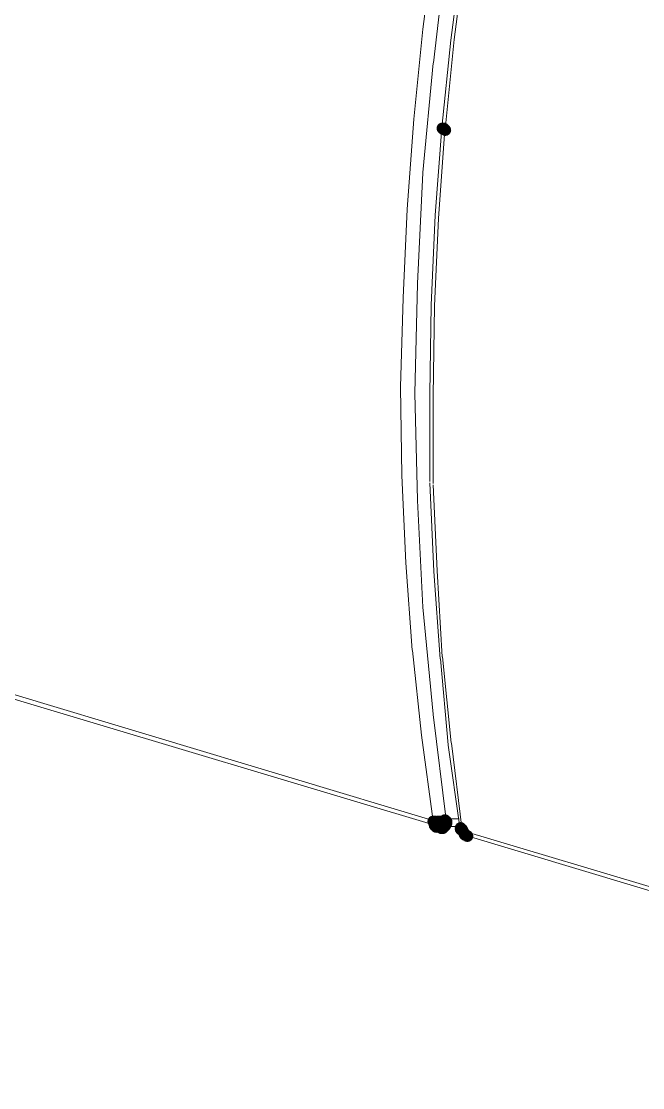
# Model space of a CAD drawing. Header units: millimetres. Extents: x 0 to 297, y 0 to 208.
# Drawn here: x 218.59 to 227.73, y 41.22 to 56.88 of the extents above; entities that cross this region are included whole.
import ezdxf

# ---------------------------------------------------------------- set-up
doc = ezdxf.new("R2010")
doc.units = ezdxf.units.MM

msp = doc.modelspace()

# ---------------------------------------------------------------- hatches: boundary and pattern name
h = msp.add_hatch(color=7)
h.dxf.hatch_style = 2
h.paths.add_polyline_path([(224.906417, 56.691864), (224.906417, 56.519356)])
h = msp.add_hatch(color=7)
edge = h.paths.add_edge_path(flags=0)
edge.add_spline(control_points=[(224.842877, 55.372965), (224.809332, 55.40651), (224.75444, 55.40651), (224.720895, 55.372965), (224.68735, 55.33942), (224.68735, 55.284528), (224.720895, 55.250983), (224.720895, 55.250983), (224.72654, 55.245338), (224.72654, 55.245338), (224.760085, 55.211793), (224.814976, 55.211793), (224.848521, 55.245338), (224.882066, 55.278883), (224.882066, 55.333775), (224.848521, 55.36732), (224.848521, 55.36732), (224.842877, 55.372965), (224.842877, 55.372965)], knot_values=[0, 0, 0, 0, 1, 1, 1, 2, 2, 2, 3, 3, 3, 4, 4, 4, 5, 5, 5, 6, 6, 6, 6], degree=3, periodic=1)
h = msp.add_hatch(color=7)
edge = h.paths.add_edge_path(flags=0)
edge.add_spline(control_points=[(224.842877, 55.372965), (224.809332, 55.40651), (224.75444, 55.40651), (224.720895, 55.372965), (224.68735, 55.33942), (224.68735, 55.284528), (224.720895, 55.250983), (224.720895, 55.250983), (224.72654, 55.245338), (224.72654, 55.245338), (224.760085, 55.211793), (224.814976, 55.211793), (224.848521, 55.245338), (224.882066, 55.278883), (224.882066, 55.333775), (224.848521, 55.36732), (224.848521, 55.36732), (224.842877, 55.372965), (224.842877, 55.372965)], knot_values=[0, 0, 0, 0, 1, 1, 1, 2, 2, 2, 3, 3, 3, 4, 4, 4, 5, 5, 5, 6, 6, 6, 6], degree=3, periodic=1)
h = msp.add_hatch(color=7)
edge = h.paths.add_edge_path(flags=0)
edge.add_spline(control_points=[(224.861927, 55.372965), (224.828382, 55.40651), (224.77349, 55.40651), (224.739945, 55.372965), (224.7064, 55.33942), (224.7064, 55.284528), (224.739945, 55.250983), (224.739945, 55.250983), (224.74559, 55.245338), (224.74559, 55.245338), (224.779135, 55.211793), (224.834026, 55.211793), (224.867571, 55.245338), (224.901116, 55.278883), (224.901116, 55.333775), (224.867571, 55.36732), (224.867571, 55.36732), (224.861927, 55.372965), (224.861927, 55.372965)], knot_values=[0, 0, 0, 0, 1, 1, 1, 2, 2, 2, 3, 3, 3, 4, 4, 4, 5, 5, 5, 6, 6, 6, 6], degree=3, periodic=1)
h = msp.add_hatch(color=7)
edge = h.paths.add_edge_path(flags=0)
edge.add_spline(control_points=[(224.861927, 55.372965), (224.828382, 55.40651), (224.77349, 55.40651), (224.739945, 55.372965), (224.7064, 55.33942), (224.7064, 55.284528), (224.739945, 55.250983), (224.739945, 55.250983), (224.74559, 55.245338), (224.74559, 55.245338), (224.779135, 55.211793), (224.834026, 55.211793), (224.867571, 55.245338), (224.901116, 55.278883), (224.901116, 55.333775), (224.867571, 55.36732), (224.867571, 55.36732), (224.861927, 55.372965), (224.861927, 55.372965)], knot_values=[0, 0, 0, 0, 1, 1, 1, 2, 2, 2, 3, 3, 3, 4, 4, 4, 5, 5, 5, 6, 6, 6, 6], degree=3, periodic=1)
h = msp.add_hatch(color=7)
edge = h.paths.add_edge_path(flags=0)
edge.add_spline(control_points=[(224.861927, 55.372965), (224.828382, 55.40651), (224.77349, 55.40651), (224.739945, 55.372965), (224.7064, 55.33942), (224.7064, 55.284528), (224.739945, 55.250983), (224.739945, 55.250983), (224.74559, 55.245338), (224.74559, 55.245338), (224.779135, 55.211793), (224.834026, 55.211793), (224.867571, 55.245338), (224.901116, 55.278883), (224.901116, 55.333775), (224.867571, 55.36732), (224.867571, 55.36732), (224.861927, 55.372965), (224.861927, 55.372965)], knot_values=[0, 0, 0, 0, 1, 1, 1, 2, 2, 2, 3, 3, 3, 4, 4, 4, 5, 5, 5, 6, 6, 6, 6], degree=3, periodic=1)
h = msp.add_hatch(color=7)
edge = h.paths.add_edge_path(flags=0)
edge.add_spline(control_points=[(224.880977, 55.353562), (224.847432, 55.387107), (224.79254, 55.387107), (224.758995, 55.353562), (224.72545, 55.320017), (224.72545, 55.265125), (224.758995, 55.23158), (224.758995, 55.23158), (224.76464, 55.225936), (224.76464, 55.225936), (224.798185, 55.192391), (224.853076, 55.192391), (224.886621, 55.225936), (224.920166, 55.259481), (224.920166, 55.314372), (224.886621, 55.347917), (224.886621, 55.347917), (224.880977, 55.353562), (224.880977, 55.353562)], knot_values=[0, 0, 0, 0, 1, 1, 1, 2, 2, 2, 3, 3, 3, 4, 4, 4, 5, 5, 5, 6, 6, 6, 6], degree=3, periodic=1)
h = msp.add_hatch(color=7)
h.dxf.hatch_style = 2
h.paths.add_polyline_path([(224.676406, 54.123642), (224.676406, 53.951133)])
h = msp.add_hatch(color=7)
h.dxf.hatch_style = 2
h.paths.add_polyline_path([(224.618903, 52.801078), (224.618903, 52.628569)])
h = msp.add_hatch(color=7)
h.dxf.hatch_style = 2
h.paths.add_polyline_path([(224.686107, 51.412015), (224.513599, 51.412015)])
h = msp.add_hatch(color=7)
h.dxf.hatch_style = 2
h.paths.add_polyline_path([(224.599853, 50.194756), (224.599853, 50.022247)])
h = msp.add_hatch(color=7)
h.dxf.hatch_style = 2
h.paths.add_polyline_path([(224.657356, 48.891594), (224.657356, 48.719086)])
h = msp.add_hatch(color=7)
h.dxf.hatch_style = 2
h.paths.add_polyline_path([(224.752958, 47.607483), (224.752958, 47.434975)])
h = msp.add_hatch(color=7)
h.dxf.hatch_style = 2
h.paths.add_polyline_path([(224.867964, 46.342422), (224.867964, 46.169914)])
h = msp.add_hatch(color=7)
edge = h.paths.add_edge_path(flags=0)
edge.add_spline(control_points=[(224.708469, 45.196031), (224.674924, 45.229576), (224.620032, 45.229576), (224.586487, 45.196031), (224.552942, 45.162486), (224.552942, 45.107594), (224.586487, 45.074049), (224.586487, 45.074049), (224.592131, 45.068405), (224.592131, 45.068405), (224.625676, 45.03486), (224.680568, 45.03486), (224.714113, 45.068405), (224.747658, 45.10195), (224.747658, 45.156842), (224.714113, 45.190387), (224.714113, 45.190387), (224.708469, 45.196031), (224.708469, 45.196031)], knot_values=[0, 0, 0, 0, 1, 1, 1, 2, 2, 2, 3, 3, 3, 4, 4, 4, 5, 5, 5, 6, 6, 6, 6], degree=3, periodic=1)
h = msp.add_hatch(color=7)
edge = h.paths.add_edge_path(flags=0)
edge.add_spline(control_points=[(224.708469, 45.196031), (224.674924, 45.229576), (224.620032, 45.229576), (224.586487, 45.196031), (224.552942, 45.162486), (224.552942, 45.107594), (224.586487, 45.074049), (224.586487, 45.074049), (224.592131, 45.068405), (224.592131, 45.068405), (224.625676, 45.03486), (224.680568, 45.03486), (224.714113, 45.068405), (224.747658, 45.10195), (224.747658, 45.156842), (224.714113, 45.190387), (224.714113, 45.190387), (224.708469, 45.196031), (224.708469, 45.196031)], knot_values=[0, 0, 0, 0, 1, 1, 1, 2, 2, 2, 3, 3, 3, 4, 4, 4, 5, 5, 5, 6, 6, 6, 6], degree=3, periodic=1)
h = msp.add_hatch(color=7)
edge = h.paths.add_edge_path(flags=0)
edge.add_spline(control_points=[(224.727871, 45.196031), (224.694326, 45.229576), (224.639435, 45.229576), (224.60589, 45.196031), (224.572345, 45.162486), (224.572345, 45.107594), (224.60589, 45.074049), (224.60589, 45.074049), (224.611534, 45.068405), (224.611534, 45.068405), (224.645079, 45.03486), (224.699971, 45.03486), (224.733516, 45.068405), (224.767061, 45.10195), (224.767061, 45.156842), (224.733516, 45.190387), (224.733516, 45.190387), (224.727871, 45.196031), (224.727871, 45.196031)], knot_values=[0, 0, 0, 0, 1, 1, 1, 2, 2, 2, 3, 3, 3, 4, 4, 4, 5, 5, 5, 6, 6, 6, 6], degree=3, periodic=1)
h = msp.add_hatch(color=7)
edge = h.paths.add_edge_path(flags=0)
edge.add_spline(control_points=[(224.727871, 45.138528), (224.694326, 45.172073), (224.639435, 45.172073), (224.60589, 45.138528), (224.572345, 45.104983), (224.572345, 45.050092), (224.60589, 45.016547), (224.60589, 45.016547), (224.611534, 45.010902), (224.611534, 45.010902), (224.645079, 44.977357), (224.699971, 44.977357), (224.733516, 45.010902), (224.767061, 45.044447), (224.767061, 45.099339), (224.733516, 45.132884), (224.733516, 45.132884), (224.727871, 45.138528), (224.727871, 45.138528)], knot_values=[0, 0, 0, 0, 1, 1, 1, 2, 2, 2, 3, 3, 3, 4, 4, 4, 5, 5, 5, 6, 6, 6, 6], degree=3, periodic=1)
h = msp.add_hatch(color=7)
edge = h.paths.add_edge_path(flags=0)
edge.add_spline(control_points=[(224.746921, 45.138528), (224.713376, 45.172073), (224.658485, 45.172073), (224.62494, 45.138528), (224.591395, 45.104983), (224.591395, 45.050092), (224.62494, 45.016547), (224.62494, 45.016547), (224.630584, 45.010902), (224.630584, 45.010902), (224.664129, 44.977357), (224.719021, 44.977357), (224.752566, 45.010902), (224.786111, 45.044447), (224.786111, 45.099339), (224.752566, 45.132884), (224.752566, 45.132884), (224.746921, 45.138528), (224.746921, 45.138528)], knot_values=[0, 0, 0, 0, 1, 1, 1, 2, 2, 2, 3, 3, 3, 4, 4, 4, 5, 5, 5, 6, 6, 6, 6], degree=3, periodic=1)
h = msp.add_hatch(color=7)
edge = h.paths.add_edge_path(flags=0)
edge.add_spline(control_points=[(224.746921, 45.119478), (224.713376, 45.153023), (224.658485, 45.153023), (224.62494, 45.119478), (224.591395, 45.085933), (224.591395, 45.031042), (224.62494, 44.997497), (224.62494, 44.997497), (224.630584, 44.991852), (224.630584, 44.991852), (224.664129, 44.958307), (224.719021, 44.958307), (224.752566, 44.991852), (224.786111, 45.025397), (224.786111, 45.080289), (224.752566, 45.113834), (224.752566, 45.113834), (224.746921, 45.119478), (224.746921, 45.119478)], knot_values=[0, 0, 0, 0, 1, 1, 1, 2, 2, 2, 3, 3, 3, 4, 4, 4, 5, 5, 5, 6, 6, 6, 6], degree=3, periodic=1)
h = msp.add_hatch(color=7)
edge = h.paths.add_edge_path(flags=0)
edge.add_spline(control_points=[(224.765971, 45.119478), (224.732426, 45.153023), (224.677535, 45.153023), (224.64399, 45.119478), (224.610445, 45.085933), (224.610445, 45.031042), (224.64399, 44.997497), (224.64399, 44.997497), (224.649634, 44.991852), (224.649634, 44.991852), (224.683179, 44.958307), (224.738071, 44.958307), (224.771616, 44.991852), (224.805161, 45.025397), (224.805161, 45.080289), (224.771616, 45.113834), (224.771616, 45.113834), (224.765971, 45.119478), (224.765971, 45.119478)], knot_values=[0, 0, 0, 0, 1, 1, 1, 2, 2, 2, 3, 3, 3, 4, 4, 4, 5, 5, 5, 6, 6, 6, 6], degree=3, periodic=1)
h = msp.add_hatch(color=7)
edge = h.paths.add_edge_path(flags=0)
edge.add_spline(control_points=[(224.785374, 45.196031), (224.751829, 45.229576), (224.696937, 45.229576), (224.663392, 45.196031), (224.629847, 45.162486), (224.629847, 45.107594), (224.663392, 45.074049), (224.663392, 45.074049), (224.669037, 45.068405), (224.669037, 45.068405), (224.702582, 45.03486), (224.757474, 45.03486), (224.791019, 45.068405), (224.824564, 45.10195), (224.824564, 45.156842), (224.791019, 45.190387), (224.791019, 45.190387), (224.785374, 45.196031), (224.785374, 45.196031)], knot_values=[0, 0, 0, 0, 1, 1, 1, 2, 2, 2, 3, 3, 3, 4, 4, 4, 5, 5, 5, 6, 6, 6, 6], degree=3, periodic=1)
h = msp.add_hatch(color=7)
edge = h.paths.add_edge_path(flags=0)
edge.add_spline(control_points=[(224.804424, 45.196031), (224.770879, 45.229576), (224.715987, 45.229576), (224.682442, 45.196031), (224.648897, 45.162486), (224.648897, 45.107594), (224.682442, 45.074049), (224.682442, 45.074049), (224.688087, 45.068405), (224.688087, 45.068405), (224.721632, 45.03486), (224.776524, 45.03486), (224.810069, 45.068405), (224.843614, 45.10195), (224.843614, 45.156842), (224.810069, 45.190387), (224.810069, 45.190387), (224.804424, 45.196031), (224.804424, 45.196031)], knot_values=[0, 0, 0, 0, 1, 1, 1, 2, 2, 2, 3, 3, 3, 4, 4, 4, 5, 5, 5, 6, 6, 6, 6], degree=3, periodic=1)
h = msp.add_hatch(color=7)
edge = h.paths.add_edge_path(flags=0)
edge.add_spline(control_points=[(224.823474, 45.100076), (224.789929, 45.133621), (224.735037, 45.133621), (224.701492, 45.100076), (224.667947, 45.066531), (224.667947, 45.011639), (224.701492, 44.978094), (224.701492, 44.978094), (224.707137, 44.972449), (224.707137, 44.972449), (224.740682, 44.938904), (224.795574, 44.938904), (224.829119, 44.972449), (224.862664, 45.005994), (224.862664, 45.060886), (224.829119, 45.094431), (224.829119, 45.094431), (224.823474, 45.100076), (224.823474, 45.100076)], knot_values=[0, 0, 0, 0, 1, 1, 1, 2, 2, 2, 3, 3, 3, 4, 4, 4, 5, 5, 5, 6, 6, 6, 6], degree=3, periodic=1)
h = msp.add_hatch(color=7)
edge = h.paths.add_edge_path(flags=0)
edge.add_spline(control_points=[(224.842877, 45.100076), (224.809332, 45.133621), (224.75444, 45.133621), (224.720895, 45.100076), (224.68735, 45.066531), (224.68735, 45.011639), (224.720895, 44.978094), (224.720895, 44.978094), (224.72654, 44.972449), (224.72654, 44.972449), (224.760085, 44.938904), (224.814976, 44.938904), (224.848521, 44.972449), (224.882066, 45.005994), (224.882066, 45.060886), (224.848521, 45.094431), (224.848521, 45.094431), (224.842877, 45.100076), (224.842877, 45.100076)], knot_values=[0, 0, 0, 0, 1, 1, 1, 2, 2, 2, 3, 3, 3, 4, 4, 4, 5, 5, 5, 6, 6, 6, 6], degree=3, periodic=1)
h = msp.add_hatch(color=7)
edge = h.paths.add_edge_path(flags=0)
edge.add_spline(control_points=[(224.861927, 45.196031), (224.828382, 45.229576), (224.77349, 45.229576), (224.739945, 45.196031), (224.7064, 45.162486), (224.7064, 45.107594), (224.739945, 45.074049), (224.739945, 45.074049), (224.74559, 45.068405), (224.74559, 45.068405), (224.779135, 45.03486), (224.834026, 45.03486), (224.867571, 45.068405), (224.901116, 45.10195), (224.901116, 45.156842), (224.867571, 45.190387), (224.867571, 45.190387), (224.861927, 45.196031), (224.861927, 45.196031)], knot_values=[0, 0, 0, 0, 1, 1, 1, 2, 2, 2, 3, 3, 3, 4, 4, 4, 5, 5, 5, 6, 6, 6, 6], degree=3, periodic=1)
h = msp.add_hatch(color=7)
edge = h.paths.add_edge_path(flags=0)
edge.add_spline(control_points=[(224.861927, 45.119478), (224.828382, 45.153023), (224.77349, 45.153023), (224.739945, 45.119478), (224.7064, 45.085933), (224.7064, 45.031042), (224.739945, 44.997497), (224.739945, 44.997497), (224.74559, 44.991852), (224.74559, 44.991852), (224.779135, 44.958307), (224.834026, 44.958307), (224.867571, 44.991852), (224.901116, 45.025397), (224.901116, 45.080289), (224.867571, 45.113834), (224.867571, 45.113834), (224.861927, 45.119478), (224.861927, 45.119478)], knot_values=[0, 0, 0, 0, 1, 1, 1, 2, 2, 2, 3, 3, 3, 4, 4, 4, 5, 5, 5, 6, 6, 6, 6], degree=3, periodic=1)
h = msp.add_hatch(color=7)
edge = h.paths.add_edge_path(flags=0)
edge.add_spline(control_points=[(224.861927, 45.119478), (224.828382, 45.153023), (224.77349, 45.153023), (224.739945, 45.119478), (224.7064, 45.085933), (224.7064, 45.031042), (224.739945, 44.997497), (224.739945, 44.997497), (224.74559, 44.991852), (224.74559, 44.991852), (224.779135, 44.958307), (224.834026, 44.958307), (224.867571, 44.991852), (224.901116, 45.025397), (224.901116, 45.080289), (224.867571, 45.113834), (224.867571, 45.113834), (224.861927, 45.119478), (224.861927, 45.119478)], knot_values=[0, 0, 0, 0, 1, 1, 1, 2, 2, 2, 3, 3, 3, 4, 4, 4, 5, 5, 5, 6, 6, 6, 6], degree=3, periodic=1)
h = msp.add_hatch(color=7)
edge = h.paths.add_edge_path(flags=0)
edge.add_spline(control_points=[(224.880977, 45.215081), (224.847432, 45.248626), (224.79254, 45.248626), (224.758995, 45.215081), (224.72545, 45.181536), (224.72545, 45.126644), (224.758995, 45.093099), (224.758995, 45.093099), (224.76464, 45.087455), (224.76464, 45.087455), (224.798185, 45.05391), (224.853076, 45.05391), (224.886621, 45.087455), (224.920166, 45.121), (224.920166, 45.175892), (224.886621, 45.209437), (224.886621, 45.209437), (224.880977, 45.215081), (224.880977, 45.215081)], knot_values=[0, 0, 0, 0, 1, 1, 1, 2, 2, 2, 3, 3, 3, 4, 4, 4, 5, 5, 5, 6, 6, 6, 6], degree=3, periodic=1)
h = msp.add_hatch(color=7)
edge = h.paths.add_edge_path(flags=0)
edge.add_spline(control_points=[(224.880977, 45.157578), (224.847432, 45.191123), (224.79254, 45.191123), (224.758995, 45.157578), (224.72545, 45.124033), (224.72545, 45.069142), (224.758995, 45.035597), (224.758995, 45.035597), (224.76464, 45.029952), (224.76464, 45.029952), (224.798185, 44.996407), (224.853076, 44.996407), (224.886621, 45.029952), (224.920166, 45.063497), (224.920166, 45.118389), (224.886621, 45.151934), (224.886621, 45.151934), (224.880977, 45.157578), (224.880977, 45.157578)], knot_values=[0, 0, 0, 0, 1, 1, 1, 2, 2, 2, 3, 3, 3, 4, 4, 4, 5, 5, 5, 6, 6, 6, 6], degree=3, periodic=1)
h = msp.add_hatch(color=7)
edge = h.paths.add_edge_path(flags=0)
edge.add_spline(control_points=[(224.880977, 45.138528), (224.847432, 45.172073), (224.79254, 45.172073), (224.758995, 45.138528), (224.72545, 45.104983), (224.72545, 45.050092), (224.758995, 45.016547), (224.758995, 45.016547), (224.76464, 45.010902), (224.76464, 45.010902), (224.798185, 44.977357), (224.853076, 44.977357), (224.886621, 45.010902), (224.920166, 45.044447), (224.920166, 45.099339), (224.886621, 45.132884), (224.886621, 45.132884), (224.880977, 45.138528), (224.880977, 45.138528)], knot_values=[0, 0, 0, 0, 1, 1, 1, 2, 2, 2, 3, 3, 3, 4, 4, 4, 5, 5, 5, 6, 6, 6, 6], degree=3, periodic=1)
h = msp.add_hatch(color=7)
edge = h.paths.add_edge_path(flags=0)
edge.add_spline(control_points=[(224.90038, 45.196031), (224.866835, 45.229576), (224.811943, 45.229576), (224.778398, 45.196031), (224.744853, 45.162486), (224.744853, 45.107594), (224.778398, 45.074049), (224.778398, 45.074049), (224.784042, 45.068405), (224.784042, 45.068405), (224.817587, 45.03486), (224.872479, 45.03486), (224.906024, 45.068405), (224.939569, 45.10195), (224.939569, 45.156842), (224.906024, 45.190387), (224.906024, 45.190387), (224.90038, 45.196031), (224.90038, 45.196031)], knot_values=[0, 0, 0, 0, 1, 1, 1, 2, 2, 2, 3, 3, 3, 4, 4, 4, 5, 5, 5, 6, 6, 6, 6], degree=3, periodic=1)
h = msp.add_hatch(color=7)
edge = h.paths.add_edge_path(flags=0)
edge.add_spline(control_points=[(224.90038, 45.176981), (224.866835, 45.210526), (224.811943, 45.210526), (224.778398, 45.176981), (224.744853, 45.143436), (224.744853, 45.088544), (224.778398, 45.054999), (224.778398, 45.054999), (224.784042, 45.049355), (224.784042, 45.049355), (224.817587, 45.01581), (224.872479, 45.01581), (224.906024, 45.049355), (224.939569, 45.0829), (224.939569, 45.137792), (224.906024, 45.171337), (224.906024, 45.171337), (224.90038, 45.176981), (224.90038, 45.176981)], knot_values=[0, 0, 0, 0, 1, 1, 1, 2, 2, 2, 3, 3, 3, 4, 4, 4, 5, 5, 5, 6, 6, 6, 6], degree=3, periodic=1)
h = msp.add_hatch(color=7)
edge = h.paths.add_edge_path(flags=0)
edge.add_spline(control_points=[(225.110988, 45.100076), (225.077443, 45.133621), (225.022551, 45.133621), (224.989006, 45.100076), (224.955461, 45.066531), (224.955461, 45.011639), (224.989006, 44.978094), (224.989006, 44.978094), (224.994651, 44.972449), (224.994651, 44.972449), (225.028196, 44.938904), (225.083088, 44.938904), (225.116633, 44.972449), (225.150178, 45.005994), (225.150178, 45.060886), (225.116633, 45.094431), (225.116633, 45.094431), (225.110988, 45.100076), (225.110988, 45.100076)], knot_values=[0, 0, 0, 0, 1, 1, 1, 2, 2, 2, 3, 3, 3, 4, 4, 4, 5, 5, 5, 6, 6, 6, 6], degree=3, periodic=1)
h = msp.add_hatch(color=7)
edge = h.paths.add_edge_path(flags=0)
edge.add_spline(control_points=[(225.110988, 45.100076), (225.077443, 45.133621), (225.022551, 45.133621), (224.989006, 45.100076), (224.955461, 45.066531), (224.955461, 45.011639), (224.989006, 44.978094), (224.989006, 44.978094), (224.994651, 44.972449), (224.994651, 44.972449), (225.028196, 44.938904), (225.083088, 44.938904), (225.116633, 44.972449), (225.150178, 45.005994), (225.150178, 45.060886), (225.116633, 45.094431), (225.116633, 45.094431), (225.110988, 45.100076), (225.110988, 45.100076)], knot_values=[0, 0, 0, 0, 1, 1, 1, 2, 2, 2, 3, 3, 3, 4, 4, 4, 5, 5, 5, 6, 6, 6, 6], degree=3, periodic=1)
h = msp.add_hatch(color=7)
edge = h.paths.add_edge_path(flags=0)
edge.add_spline(control_points=[(225.110988, 45.081026), (225.077443, 45.114571), (225.022551, 45.114571), (224.989006, 45.081026), (224.955461, 45.047481), (224.955461, 44.992589), (224.989006, 44.959044), (224.989006, 44.959044), (224.994651, 44.953399), (224.994651, 44.953399), (225.028196, 44.919854), (225.083088, 44.919854), (225.116633, 44.953399), (225.150178, 44.986944), (225.150178, 45.041836), (225.116633, 45.075381), (225.116633, 45.075381), (225.110988, 45.081026), (225.110988, 45.081026)], knot_values=[0, 0, 0, 0, 1, 1, 1, 2, 2, 2, 3, 3, 3, 4, 4, 4, 5, 5, 5, 6, 6, 6, 6], degree=3, periodic=1)
h = msp.add_hatch(color=7)
edge = h.paths.add_edge_path(flags=0)
edge.add_spline(control_points=[(225.110988, 45.081026), (225.077443, 45.114571), (225.022551, 45.114571), (224.989006, 45.081026), (224.955461, 45.047481), (224.955461, 44.992589), (224.989006, 44.959044), (224.989006, 44.959044), (224.994651, 44.953399), (224.994651, 44.953399), (225.028196, 44.919854), (225.083088, 44.919854), (225.116633, 44.953399), (225.150178, 44.986944), (225.150178, 45.041836), (225.116633, 45.075381), (225.116633, 45.075381), (225.110988, 45.081026), (225.110988, 45.081026)], knot_values=[0, 0, 0, 0, 1, 1, 1, 2, 2, 2, 3, 3, 3, 4, 4, 4, 5, 5, 5, 6, 6, 6, 6], degree=3, periodic=1)
h = msp.add_hatch(color=7)
edge = h.paths.add_edge_path(flags=0)
edge.add_spline(control_points=[(225.110988, 45.081026), (225.077443, 45.114571), (225.022551, 45.114571), (224.989006, 45.081026), (224.955461, 45.047481), (224.955461, 44.992589), (224.989006, 44.959044), (224.989006, 44.959044), (224.994651, 44.953399), (224.994651, 44.953399), (225.028196, 44.919854), (225.083088, 44.919854), (225.116633, 44.953399), (225.150178, 44.986944), (225.150178, 45.041836), (225.116633, 45.075381), (225.116633, 45.075381), (225.110988, 45.081026), (225.110988, 45.081026)], knot_values=[0, 0, 0, 0, 1, 1, 1, 2, 2, 2, 3, 3, 3, 4, 4, 4, 5, 5, 5, 6, 6, 6, 6], degree=3, periodic=1)
h = msp.add_hatch(color=7)
edge = h.paths.add_edge_path(flags=0)
edge.add_spline(control_points=[(225.130391, 45.081026), (225.096846, 45.114571), (225.041954, 45.114571), (225.008409, 45.081026), (224.974864, 45.047481), (224.974864, 44.992589), (225.008409, 44.959044), (225.008409, 44.959044), (225.014054, 44.953399), (225.014054, 44.953399), (225.047599, 44.919854), (225.10249, 44.919854), (225.136035, 44.953399), (225.16958, 44.986944), (225.16958, 45.041836), (225.136035, 45.075381), (225.136035, 45.075381), (225.130391, 45.081026), (225.130391, 45.081026)], knot_values=[0, 0, 0, 0, 1, 1, 1, 2, 2, 2, 3, 3, 3, 4, 4, 4, 5, 5, 5, 6, 6, 6, 6], degree=3, periodic=1)
h = msp.add_hatch(color=7)
edge = h.paths.add_edge_path(flags=0)
edge.add_spline(control_points=[(225.149441, 45.042573), (225.115896, 45.076118), (225.061004, 45.076118), (225.027459, 45.042573), (224.993914, 45.009028), (224.993914, 44.954136), (225.027459, 44.920591), (225.027459, 44.920591), (225.033104, 44.914947), (225.033104, 44.914947), (225.066649, 44.881402), (225.12154, 44.881402), (225.155085, 44.914947), (225.18863, 44.948492), (225.18863, 45.003383), (225.155085, 45.036928), (225.155085, 45.036928), (225.149441, 45.042573), (225.149441, 45.042573)], knot_values=[0, 0, 0, 0, 1, 1, 1, 2, 2, 2, 3, 3, 3, 4, 4, 4, 5, 5, 5, 6, 6, 6, 6], degree=3, periodic=1)
h = msp.add_hatch(color=7)
edge = h.paths.add_edge_path(flags=0)
edge.add_spline(control_points=[(225.168491, 45.004473), (225.134946, 45.038018), (225.080054, 45.038018), (225.046509, 45.004473), (225.012964, 44.970928), (225.012964, 44.916036), (225.046509, 44.882491), (225.046509, 44.882491), (225.052154, 44.876847), (225.052154, 44.876847), (225.085699, 44.843302), (225.14059, 44.843302), (225.174135, 44.876847), (225.20768, 44.910392), (225.20768, 44.965283), (225.174135, 44.998828), (225.174135, 44.998828), (225.168491, 45.004473), (225.168491, 45.004473)], knot_values=[0, 0, 0, 0, 1, 1, 1, 2, 2, 2, 3, 3, 3, 4, 4, 4, 5, 5, 5, 6, 6, 6, 6], degree=3, periodic=1)
h = msp.add_hatch(color=7)
edge = h.paths.add_edge_path(flags=0)
edge.add_spline(control_points=[(225.189828, 44.983072), (225.157382, 45.017681), (225.102519, 45.019451), (225.06791, 44.987005), (225.033301, 44.954559), (225.031531, 44.899696), (225.063977, 44.865086), (225.063977, 44.865086), (225.069269, 44.859442), (225.069269, 44.859442), (225.101715, 44.824833), (225.156578, 44.823063), (225.191187, 44.855509), (225.225796, 44.887955), (225.227566, 44.942818), (225.19512, 44.977428), (225.19512, 44.977428), (225.189828, 44.983072), (225.189828, 44.983072)], knot_values=[0, 0, 0, 0, 1, 1, 1, 2, 2, 2, 3, 3, 3, 4, 4, 4, 5, 5, 5, 6, 6, 6, 6], degree=3, periodic=1)
h = msp.add_hatch(color=7)
edge = h.paths.add_edge_path(flags=0)
edge.add_spline(control_points=[(225.189828, 44.983072), (225.157382, 45.017681), (225.102519, 45.019451), (225.06791, 44.987005), (225.033301, 44.954559), (225.031531, 44.899696), (225.063977, 44.865086), (225.063977, 44.865086), (225.069269, 44.859442), (225.069269, 44.859442), (225.101715, 44.824833), (225.156578, 44.823063), (225.191187, 44.855509), (225.225796, 44.887955), (225.227566, 44.942818), (225.19512, 44.977428), (225.19512, 44.977428), (225.189828, 44.983072), (225.189828, 44.983072)], knot_values=[0, 0, 0, 0, 1, 1, 1, 2, 2, 2, 3, 3, 3, 4, 4, 4, 5, 5, 5, 6, 6, 6, 6], degree=3, periodic=1)
h = msp.add_hatch(color=7)
edge = h.paths.add_edge_path(flags=0)
edge.add_spline(control_points=[(225.206944, 44.98507), (225.173399, 45.018615), (225.118507, 45.018615), (225.084962, 44.98507), (225.051417, 44.951525), (225.051417, 44.896633), (225.084962, 44.863088), (225.084962, 44.863088), (225.090606, 44.857444), (225.090606, 44.857444), (225.124151, 44.823899), (225.179043, 44.823899), (225.212588, 44.857444), (225.246133, 44.890989), (225.246133, 44.945881), (225.212588, 44.979426), (225.212588, 44.979426), (225.206944, 44.98507), (225.206944, 44.98507)], knot_values=[0, 0, 0, 0, 1, 1, 1, 2, 2, 2, 3, 3, 3, 4, 4, 4, 5, 5, 5, 6, 6, 6, 6], degree=3, periodic=1)

# ---------------------------------------------------------------- linework, layer by layer
at = {"color": 7, "lineweight": 15}
for points in [[(224.666881, 58.090804), (224.496842, 56.771063)], [(224.839389, 57.879843), (224.649947, 56.272235)], [(225.078925, 57.927821), (224.908886, 56.608079)], [(225.126903, 57.937346), (224.956864, 56.617604)], [(224.494372, 56.76824), (224.362081, 55.447793)], [(224.906417, 56.60561), (224.774125, 55.323263)], [(224.954394, 56.615135), (224.822103, 55.294688)], [(224.647478, 56.270118), (224.496136, 54.662157)], [(224.360317, 55.446029), (224.265772, 54.124876)], [(224.772361, 55.321499), (224.677817, 54.038799)], [(224.819986, 55.292571), (224.725794, 53.990821)], [(224.494372, 54.66004), (224.418525, 53.031971)], [(224.264361, 54.123465), (224.207564, 52.82101)], [(224.676406, 54.037388), (224.619608, 52.715882)], [(224.724383, 53.98941), (224.667586, 52.706357)], [(224.417467, 53.031265), (224.379719, 51.42154)], [(224.206858, 52.820304), (224.169111, 51.517496)], [(224.618903, 52.714824), (224.599853, 51.412015)], [(224.666881, 52.705299), (224.647831, 51.383088)], [(224.168406, 51.517143), (224.187456, 50.213982)], [(224.379367, 51.421188), (224.417114, 49.850268)], [(224.599853, 51.411663), (224.599853, 50.127551)], [(224.647831, 51.383088), (224.647478, 50.098976)], [(224.187808, 50.213982), (224.244253, 48.930576)], [(224.599853, 50.108501), (224.656297, 48.806046)], [(224.647478, 50.079574), (224.704275, 48.815571)], [(224.417467, 49.849563), (224.493314, 48.278996)], [(224.245311, 48.929871), (224.339503, 47.647171)], [(212.305194, 48.852965), (224.629133, 45.153385)], [(212.381747, 48.757363), (224.686636, 45.076832)], [(224.657356, 48.80534), (224.751547, 47.52264)], [(224.704981, 48.814865), (224.780475, 47.550863)], [(224.494372, 48.27829), (224.645714, 46.708429)], [(224.340914, 47.64576), (224.473206, 46.401865)], [(224.752958, 47.521229), (224.8662, 46.257932)], [(224.781886, 47.549804), (224.913825, 46.28686)], [(224.647478, 46.706665), (224.836919, 45.15656)], [(224.474969, 46.399749), (224.645008, 45.13751)], [(224.867964, 46.256168), (225.03765, 45.051432)], [(224.915942, 46.284743), (225.066931, 45.041554)], [(224.647478, 45.11599), (224.658061, 45.086004)], [(224.685931, 45.13504), (224.704981, 45.13504)], [(224.762483, 45.13504), (224.781886, 45.13504)], [(225.030947, 45.17314), (224.858439, 45.17314)], [(224.695456, 45.068013), (224.714858, 45.04861), (224.733908, 45.04861), (224.752958, 45.04861)], [(225.049997, 45.058488), (224.781886, 45.058135)], [(225.040472, 45.04861), (225.040472, 45.02956), (225.040472, 45.01051), (225.059522, 44.991107), (225.059522, 44.972057), (225.078925, 44.972057), (225.078925, 44.953007), (225.097975, 44.953007), (225.117025, 44.933604), (225.136428, 44.933604)], [(225.0694, 45.039085), (225.0694, 45.020035)], [(225.0694, 45.039085), (225.0694, 45.020035)], [(225.0694, 45.000985), (237.393339, 41.320101)], [(225.08845, 44.981582), (225.099033, 44.951949)], [(225.145953, 44.924079), (237.470244, 41.224499)]]:
    msp.add_lwpolyline(points, dxfattribs=at)

doc.saveas('drawing.dxf')
